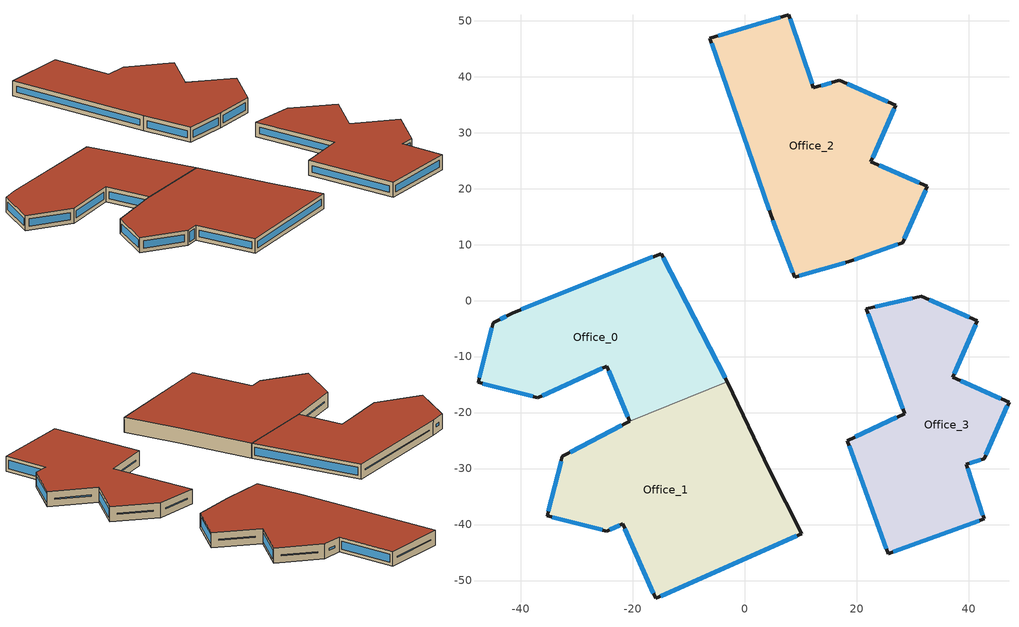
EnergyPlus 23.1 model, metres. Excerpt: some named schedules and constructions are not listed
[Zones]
Office_0
 floor outside (NECB-2020 Non-residential School/university CZ 8 Exterior Floor (Mass)): -41.37,-2.12 -14.93,8.39 -3.13,-14.47 -20.53,-21.58 -24.64,-11.73 -36.97,-17.34 -47.63,-14.63 -44.92,-3.97 z21.65
 wall outside (120mmInsulation 200mmConcrete): -3.13,-14.47 -14.93,8.39 -41.37,-2.12 -44.92,-3.97 -47.63,-14.63 -36.97,-17.34 -24.64,-11.73 -20.53,-21.58 z21.65:25.05
 wall to Office_1 (MediumOffice-1A_INT-WALLS): -20.53,-21.58 -3.13,-14.47 z21.65:25.05
 window (90.1-2019 Nonresidential CZ 0 Glazing (Operable)): -42.62,-2.77 -43.67,-3.32 z23.06:23.64; -45.14,-4.83 -47.41,-13.76 / -46.77,-14.85 -37.83,-17.12 z22.54:24.16; -36.14,-16.96 -25.47,-12.11 z22.56:24.14; -24.3,-12.54 -20.87,-20.76 z22.53:24.17; -3.5,-13.76 -14.57,7.69 z22.44:24.26; -16.43,7.8 -39.88,-1.53 z23.25:23.45
 roof outside (MediumOffice-1A_IEAD NON-RES ROOF): -41.37,-2.12 -44.92,-3.97 -47.63,-14.63 -36.97,-17.34 -24.64,-11.73 -20.53,-21.58 -3.13,-14.47 -14.93,8.39 z25.05
Office_1
 floor outside (NECB-2020 Non-residential School/university CZ 8 Exterior Floor (Mass)): -20.53,-21.58 -3.13,-14.47 4.51,-30.36 10.16,-41.62 -15.91,-53.16 -21.78,-39.9 -24.6,-41.18 -35.26,-38.47 -32.55,-27.81 z21.65
 wall outside (120mmInsulation 200mmConcrete): -20.53,-21.58 -32.55,-27.81 -35.26,-38.47 -24.6,-41.18 -21.78,-39.9 -15.91,-53.16 10.16,-41.62 z21.65:25.05; 10.16,-41.62,21.65 4.51,-30.36,21.65 -3.13,-14.47,21.65 -3.13,-14.47,25.05 4.51,-30.36,25.05 10.16,-41.62,25.05
 window (90.1-2019 Nonresidential CZ 0 Glazing (Operable)): -21.94,-22.31 -31.14,-27.08 z23.24:23.46; -32.77,-28.67 -35.04,-37.61 / -34.4,-38.69 -25.46,-40.96 z22.54:24.16; -24.06,-40.93 -22.32,-40.14 z22.25:24.45; -21.41,-40.74 -16.29,-52.32 z22.57:24.13; -15.03,-52.77 9.27,-42.02 z22.62:24.08
 roof outside (MediumOffice-1A_IEAD NON-RES ROOF): -20.53,-21.58 -32.55,-27.81 -35.26,-38.47 -24.6,-41.18 -21.78,-39.9 -15.91,-53.16 10.16,-41.62 4.51,-30.36 -3.13,-14.47 z25.05
Office_2
 floor outside (NECB-2020 Non-residential School/university CZ 8 Exterior Floor (Mass)): 8.91,4.18 4.72,15.2 -6.24,46.85 7.86,51.06 12.29,38.01 16.92,39.34 26.99,34.91 22.56,24.84 32.63,20.42 28.21,10.35 18.78,7.03 z21.65
 wall outside (120mmInsulation 200mmConcrete): 8.91,4.18 18.78,7.03 28.21,10.35 32.63,20.42 22.56,24.84 26.99,34.91 16.92,39.34 12.29,38.01 7.86,51.06 -6.24,46.85 4.72,15.2 8.91,4.18 z21.65:25.05
 window (90.1-2019 Nonresidential CZ 0 Glazing (Operable)): 9.75,4.42 17.93,6.78 / 19.6,7.32 27.38,10.06 z22.53:24.17; 28.5,11.01 32.34,19.76 / 22.85,25.51 26.7,34.25 z22.37:24.33; 31.19,21.05 24.01,24.21 / 25.54,35.55 18.37,38.71 z23.23:23.47; 15.5,38.93 13.71,38.42 z23.13:23.57; 12.05,38.72 8.1,50.35 z22.4:24.3; 6.34,50.6 -4.71,47.31 z23.24:23.46; -5.92,45.93 4.4,16.12 z22.63:24.07; 5.04,14.36 8.59,5.02 z22.55:24.15
 roof outside (MediumOffice-1A_IEAD NON-RES ROOF): 8.91,4.18 18.78,7.03 28.21,10.35 32.63,20.42 22.56,24.84 26.99,34.91 16.92,39.34 12.29,38.01 7.86,51.06 -6.24,46.85 4.72,15.2 z25.05
Office_3
 floor outside (NECB-2020 Non-residential School/university CZ 8 Exterior Floor (Mass)): 25.64,-45.21 18.34,-25.03 28.59,-20.17 21.76,-1.46 31.51,0.79 41.58,-3.64 37.15,-13.71 47.22,-18.13 42.79,-28.2 39.6,-29.25 42.79,-39.01 z21.65
 wall outside (120mmInsulation 200mmConcrete): 25.64,-45.21 42.79,-39.01 39.6,-29.25 42.79,-28.2 47.22,-18.13 37.15,-13.71 41.58,-3.64 31.51,0.79 21.76,-1.46 28.59,-20.17 18.34,-25.03 25.64,-45.21 z21.65:25.05
 window (90.1-2019 Nonresidential CZ 0 Glazing (Operable)): 26.52,-44.89 41.91,-39.33 z22.59:24.11; 42.57,-38.33 39.82,-29.93 z22.36:24.34; 40.19,-29.06 42.2,-28.4 z22.27:24.43; 43.09,-27.54 46.93,-18.8 / 37.44,-13.05 41.29,-4.3 z22.37:24.33; 45.77,-17.5 38.6,-14.34 / 40.13,-3 32.96,0.15 / 29.97,0.43 23.3,-1.11 / 27.16,-20.85 19.77,-24.35 z23.23:23.47; 22.09,-2.35 28.27,-19.28 / 18.67,-25.92 25.31,-44.31 z22.6:24.1
 roof outside (MediumOffice-1A_IEAD NON-RES ROOF): 25.64,-45.21 42.79,-39.01 39.6,-29.25 42.79,-28.2 47.22,-18.13 37.15,-13.71 41.58,-3.64 31.51,0.79 21.76,-1.46 28.59,-20.17 18.34,-25.03 z25.05
[Schedule:Day:Hourly]
6b35f0a7-f399-4da7-b7e7-0d38b1bf258b: Fraction, 1, 1, 1, 1, 1, 1, 1, 1, 0, 0, 0, 1, 1, 1, 1, 1, 1, 1, 0, 0, 0, 0, 0, 0
209c4ffb-99bb-4206-a3ab-d3d92fe3f51c: Fraction, 1, 1, 1, 1, 1, 1, 1, 1, 1, 0, 0, 0, 0, 0, 0, 0, 0, 0, 1, 1, 1, 1, 1, 1
5a250260-8f56-4cad-a116-f4ed5e7a923e: Fraction, 1, 1, 1, 1, 1, 1, 1, 1, 0, 0, 1, 1, 1, 1, 1, 1, 1, 0, 0, 0, 0, 0, 0, 1
6b6a73fd-aa5b-46ee-9237-38892da37435: Fraction, 1, 1, 1, 1, 1, 1, 1, 1, 0, 0, 0, 0, 1, 1, 1, 0, 0, 0, 0, 0, 0, 0, 1, 1
85672214-7f86-4fe2-a352-1fea897290a5: Fraction, 1, 1, 1, 1, 1, 1, 1, 1, 1, 0, 0, 0, 0, 0, 0, 0, 1, 1, 1, 1, 1, 1, 1, 1
7a6269e5-148a-4df4-bb79-317cf64aca34: Fraction, 1, 1, 1, 1, 1, 1, 1, 1, 1, 0, 0, 0, 1, 1, 0, 0, 0, 0, 0, 1, 1, 1, 1, 1
0b2a355d-cf17-4a68-a039-4f1b7ffbf1ed: Fraction, 1, 1, 1, 1, 1, 1, 1, 1, 0, 1, 0, 0, 1, 1, 1, 1, 1, 1, 1, 1, 1, 1, 1, 1
a8d2c85a-c177-4b8e-b88d-8d97dded3df1: Fraction, 1, 1, 1, 1, 1, 1, 1, 1, 0, 0, 1, 0, 0, 0, 0, 0, 0, 0, 1, 1, 1, 1, 1, 1
6b9c3e1b-619c-4008-aab0-771ee4a1844f: Fraction, 1, 1, 1, 1, 1, 1, 1, 1, 1, 0, 0, 0, 0, 1, 0, 0, 0, 0, 1, 1, 1, 1, 1, 1
c8cf7d07-6b48-42b0-b51c-34910919efdc: Fraction, 1, 1, 1, 1, 1, 1, 1, 1, 1, 0, 0, 0, 1, 0, 0, 0, 0, 0, 0, 0, 0, 0, 0, 1
afdae86d-3fec-44bc-be02-55f46e603af4: Fraction, 1, 1, 1, 1, 1, 1, 1, 1, 1, 0, 0, 0, 1, 1, 1, 1, 0, 1, 1, 1, 1, 1, 1, 1
0c9c6035-ab82-4805-ac30-d3081cf25c40: Fraction, 1, 1, 1, 1, 1, 1, 1, 1, 0, 0, 1, 1, 0, 0, 0, 0, 1, 1, 1, 1, 1, 1, 1, 1
20571520-ea03-4df5-8d9e-231369ba475b: Fraction, 1, 1, 1, 1, 1, 1, 1, 1, 0, 0, 0, 0, 1, 1, 1, 1, 1, 1, 1, 1, 1, 1, 1, 1
f275a63d-da69-4e16-b3ca-87009e98a357: Fraction, 1, 1, 1, 1, 1, 1, 1, 1, 0, 0, 0, 0, 0, 0, 0, 1, 1, 1, 1, 1, 1, 1, 1, 1
8a94bfb3-7474-483f-abf2-dd519d180603: Fraction, 1, 1, 1, 1, 1, 1, 1, 1, 1, 1, 1, 1, 1, 1, 1, 0, 0, 0, 1, 1, 1, 1, 1, 1
83bc01f0-9c65-4aca-a035-bf7049c9f3dc: Fraction, 1, 1, 1, 1, 1, 1, 1, 1, 0, 1, 1, 1, 1, 1, 1, 1, 1, 1, 1, 1, 1, 1, 1, 1
6921815b-c9d9-4855-85f6-f9ba341b03e9: Fraction, 1, 1, 1, 1, 1, 1, 1, 1, 1, 0, 0, 0, 0, 0, 0, 0, 1, 1, 0, 0, 0, 0, 1, 1
c65f19ef-917e-45a6-acf7-294e23a7b592: Fraction, 1, 1, 1, 1, 1, 1, 1, 1, 1, 0, 0, 0, 0, 0, 0, 0, 0, 0, 0, 1, 1, 1, 1, 1
eea34ae0-cb6a-486c-80f3-66e2d8ea47c2: Fraction, 1, 1, 1, 1, 1, 1, 1, 0, 0, 0, 1, 1, 1, 1, 1, 1, 1, 0, 0, 0, 0, 0, 0, 0
6e58e556-15f6-4c08-af7d-ab7042d5ba90: Fraction, 0, 1, 1, 1, 1, 1, 1, 1, 0, 0, 1, 0, 1, 1, 1, 0, 0, 0, 0, 0, 0, 0, 0, 1
0420d4f3-dd12-475a-9d10-f507e7d06c68: Fraction, 1, 1, 1, 1, 1, 1, 1, 1, 0, 0, 0, 1, 1, 1, 0, 0, 0, 1, 1, 1, 1, 1, 1, 1
3a1d88ca-a7c0-4751-95a6-1748db20d1e6: Fraction, 1, 1, 1, 1, 1, 1, 1, 1, 1, 0, 0, 0, 0, 0, 0, 0, 0, 0, 0, 0, 0, 1, 1, 1
56309681-ba47-4722-b05e-a35f9910a872: Fraction, 1, 1, 1, 1, 1, 1, 1, 1, 0, 0, 1, 1, 1, 1, 1, 1, 1, 1, 0, 0, 0, 0, 1, 1
[Schedule:Week:Daily]
CoolAvail_Office_3_43: 6b6a73fd-aa5b-46ee-9237-38892da37435, 85672214-7f86-4fe2-a352-1fea897290a5, 7a6269e5-148a-4df4-bb79-317cf64aca34, 0b2a355d-cf17-4a68-a039-4f1b7ffbf1ed, a8d2c85a-c177-4b8e-b88d-8d97dded3df1, 6b9c3e1b-619c-4008-aab0-771ee4a1844f, c8cf7d07-6b48-42b0-b51c-34910919efdc, 6b6a73fd-aa5b-46ee-9237-38892da37435, 6b6a73fd-aa5b-46ee-9237-38892da37435, 6b6a73fd-aa5b-46ee-9237-38892da37435, 6b6a73fd-aa5b-46ee-9237-38892da37435, 6b6a73fd-aa5b-46ee-9237-38892da37435
CoolAvail_Office_3_44: afdae86d-3fec-44bc-be02-55f46e603af4, 0c9c6035-ab82-4805-ac30-d3081cf25c40, 20571520-ea03-4df5-8d9e-231369ba475b, f275a63d-da69-4e16-b3ca-87009e98a357, 8a94bfb3-7474-483f-abf2-dd519d180603, 83bc01f0-9c65-4aca-a035-bf7049c9f3dc, 6921815b-c9d9-4855-85f6-f9ba341b03e9, afdae86d-3fec-44bc-be02-55f46e603af4, afdae86d-3fec-44bc-be02-55f46e603af4, afdae86d-3fec-44bc-be02-55f46e603af4, afdae86d-3fec-44bc-be02-55f46e603af4, afdae86d-3fec-44bc-be02-55f46e603af4
CoolAvail_Office_3_45: c65f19ef-917e-45a6-acf7-294e23a7b592, 6b35f0a7-f399-4da7-b7e7-0d38b1bf258b, eea34ae0-cb6a-486c-80f3-66e2d8ea47c2, 6e58e556-15f6-4c08-af7d-ab7042d5ba90, 209c4ffb-99bb-4206-a3ab-d3d92fe3f51c, 0420d4f3-dd12-475a-9d10-f507e7d06c68, c65f19ef-917e-45a6-acf7-294e23a7b592, c65f19ef-917e-45a6-acf7-294e23a7b592, c65f19ef-917e-45a6-acf7-294e23a7b592, c65f19ef-917e-45a6-acf7-294e23a7b592, c65f19ef-917e-45a6-acf7-294e23a7b592, c65f19ef-917e-45a6-acf7-294e23a7b592
CoolAvail_Office_3_46: 3a1d88ca-a7c0-4751-95a6-1748db20d1e6, 5a250260-8f56-4cad-a116-f4ed5e7a923e, 56309681-ba47-4722-b05e-a35f9910a872, 4220d94d-35c8-4052-b226-11a07b2606bb, ff122e2d-85c8-4114-8c74-5507e2c8061d, 4d055fc5-bce0-4466-b652-b70045233e2f, 80245a88-4fb8-4f92-ba92-5f4d2d5f6ce7, 3a1d88ca-a7c0-4751-95a6-1748db20d1e6, 3a1d88ca-a7c0-4751-95a6-1748db20d1e6, 3a1d88ca-a7c0-4751-95a6-1748db20d1e6, 3a1d88ca-a7c0-4751-95a6-1748db20d1e6, 3a1d88ca-a7c0-4751-95a6-1748db20d1e6
CoolAvail_Office_3_47: 196301f5-b2fd-488e-90d5-a94d95b54275, 18cc7801-1215-4521-9352-3cd5acefc39b, 192e24da-4790-4e76-a49d-c95e593731d3, b34d5ef0-af40-47c6-98bc-4b1c98fc8110, 8f1ceb17-cf20-4bcf-b33d-f7d2c9edb731, 4bed1b18-9587-4d6f-934a-8c43ba27cf3d, 7dd9e9ab-c188-4778-84a5-58d2244f034f, 196301f5-b2fd-488e-90d5-a94d95b54275, 196301f5-b2fd-488e-90d5-a94d95b54275, 196301f5-b2fd-488e-90d5-a94d95b54275, 196301f5-b2fd-488e-90d5-a94d95b54275, 196301f5-b2fd-488e-90d5-a94d95b54275
CoolAvail_Office_3_48: 82f18cf5-505b-47cf-b27a-3ac733a8f28c, 23a16768-013f-4f93-8b8a-32011cca2e0b, 4310df7c-654e-4725-babb-9bb787d1f0cb, 426f58ac-91a4-4ddb-a0da-499fe5b55aec, 7523dd3d-dfc9-4a24-983d-015e9b3754ff, 7aaf2e1c-2dc4-44b7-9fe1-c4d9511d4676, 46b122b5-c7ec-4f24-a06b-fd452fb64464, 82f18cf5-505b-47cf-b27a-3ac733a8f28c, 82f18cf5-505b-47cf-b27a-3ac733a8f28c, 82f18cf5-505b-47cf-b27a-3ac733a8f28c, 82f18cf5-505b-47cf-b27a-3ac733a8f28c, 82f18cf5-505b-47cf-b27a-3ac733a8f28c
CoolAvail_Office_3_49: 20efe247-f610-49b0-943d-d187a8d8636e, 5d955094-a603-4cfd-b4e2-bcabe5f85a53, 45f4e9f9-6f1d-496e-b47c-77959db671cf, 5f5bbbd1-c5fc-40b2-ae3f-1d5a044a264c, 71045a5c-0790-4582-8f0b-1b863f744bfd, 90ac6106-5e1b-4570-8507-5395847e9a06, 59db7b14-3b98-4e07-bdec-891e54900217, 20efe247-f610-49b0-943d-d187a8d8636e, 20efe247-f610-49b0-943d-d187a8d8636e, 20efe247-f610-49b0-943d-d187a8d8636e, 20efe247-f610-49b0-943d-d187a8d8636e, 20efe247-f610-49b0-943d-d187a8d8636e
CoolAvail_Office_3_50: cd41fe80-0a79-4923-97e0-69543ea07c4d, 305e409f-2ca4-4b18-ac79-4f5d41a6cbfc, 4cbb5830-9b53-4bee-9bad-9be724a05ecf, ad70e13a-7288-43c0-820a-aa1a36f7e7e4, 08e36353-7055-4dc2-944d-9411193d6df4, 9089f982-0db4-4979-965f-efb1c8b93b8b, 37e62c8a-36fb-4aec-b7e6-83fa214d58f0, cd41fe80-0a79-4923-97e0-69543ea07c4d, cd41fe80-0a79-4923-97e0-69543ea07c4d, cd41fe80-0a79-4923-97e0-69543ea07c4d, cd41fe80-0a79-4923-97e0-69543ea07c4d, cd41fe80-0a79-4923-97e0-69543ea07c4d
CoolAvail_Office_3_51: c9a5b296-8f16-41ce-b355-014d265cedab, bb2bd341-7644-41f4-b3d6-9aa0d95f2984, 8cbfa573-872e-45f8-be9b-c9f67ec37fdc, 638fa466-0b1c-4da1-839b-c8ecb1ca5831, ebf1d276-dc3d-43b9-8082-7b3bcd000776, 28d0b119-82a1-4009-b40c-6e3bf3e4cc75, 36548c14-d384-43ac-b8b3-2c66418a05eb, c9a5b296-8f16-41ce-b355-014d265cedab, c9a5b296-8f16-41ce-b355-014d265cedab, c9a5b296-8f16-41ce-b355-014d265cedab, c9a5b296-8f16-41ce-b355-014d265cedab, c9a5b296-8f16-41ce-b355-014d265cedab
CoolAvail_Office_3_52: d4f7f263-0428-4a56-b025-ab2fe1b1c038, d4f7f263-0428-4a56-b025-ab2fe1b1c038, d4f7f263-0428-4a56-b025-ab2fe1b1c038, d4f7f263-0428-4a56-b025-ab2fe1b1c038, d4f7f263-0428-4a56-b025-ab2fe1b1c038, d4f7f263-0428-4a56-b025-ab2fe1b1c038, d4f7f263-0428-4a56-b025-ab2fe1b1c038, d4f7f263-0428-4a56-b025-ab2fe1b1c038, d4f7f263-0428-4a56-b025-ab2fe1b1c038, d4f7f263-0428-4a56-b025-ab2fe1b1c038, d4f7f263-0428-4a56-b025-ab2fe1b1c038, d4f7f263-0428-4a56-b025-ab2fe1b1c038
NatVentAvail_Office_3_0: b41ef2ad-2251-48b7-a2bf-73a69954deca, 37865db1-b853-40eb-b1ad-43f7b63890f0, 968ff23b-8f6c-4616-a063-9af297a5e97d, 06e7ae95-3bac-4a8a-8659-2ae1df7e2a6b, 5cc6ac4b-17d8-427c-8ee0-3a51d72137a7, 80e8ecdf-a2a4-4d6f-836a-0e72d5a594c4, 79e09919-1b2c-4a93-b568-498cb88ffd20, b41ef2ad-2251-48b7-a2bf-73a69954deca, b41ef2ad-2251-48b7-a2bf-73a69954deca, b41ef2ad-2251-48b7-a2bf-73a69954deca, b41ef2ad-2251-48b7-a2bf-73a69954deca, b41ef2ad-2251-48b7-a2bf-73a69954deca
NatVentAvail_Office_3_1: 08f69f2d-d2d2-4378-8eab-f1c7a725ee63, 00044191-def7-4372-85b2-51308e92a84c, 9bc7699b-444e-43d3-8996-0037e1f6079f, 6e0c0497-24a2-404c-bb62-bf044892a370, d856e932-1150-4d3f-ab23-dfecc027bd83, 5a76e2da-915c-463b-9c8b-e4bed1e4f7c6, dfece999-4111-4d0c-b1a3-8e5538280c20, 08f69f2d-d2d2-4378-8eab-f1c7a725ee63, 08f69f2d-d2d2-4378-8eab-f1c7a725ee63, 08f69f2d-d2d2-4378-8eab-f1c7a725ee63, 08f69f2d-d2d2-4378-8eab-f1c7a725ee63, 08f69f2d-d2d2-4378-8eab-f1c7a725ee63
NatVentAvail_Office_3_2: eb8a64f2-72bc-48e4-9cb9-e229aae9f6d9, 24e0a449-e6b4-47c5-aa92-1e7071c5d9eb, d856e932-1150-4d3f-ab23-dfecc027bd83, f24c4d9e-6439-4d4f-a219-8dfbf769aeee, 37865db1-b853-40eb-b1ad-43f7b63890f0, 9e092c85-9ac2-4b8e-b518-6667f85e006a, 88b81957-05a1-4893-929d-3d2cb44020a5, eb8a64f2-72bc-48e4-9cb9-e229aae9f6d9, eb8a64f2-72bc-48e4-9cb9-e229aae9f6d9, eb8a64f2-72bc-48e4-9cb9-e229aae9f6d9, eb8a64f2-72bc-48e4-9cb9-e229aae9f6d9, eb8a64f2-72bc-48e4-9cb9-e229aae9f6d9
NatVentAvail_Office_3_3: 33fac932-e935-4fc3-b83d-3903b87803e9, f520973a-a5cf-44f2-b548-e115fa126308, ce14a747-ff51-489c-9308-0746f7dc20d5, c49454a5-d834-42a1-aae3-b6c62b7e7cd6, 15dbe66b-f127-4a26-b746-2cde66c9f4d7, b41ef2ad-2251-48b7-a2bf-73a69954deca, c69c14dd-0594-4ee2-a411-fe0fc6dd1287, 33fac932-e935-4fc3-b83d-3903b87803e9, 33fac932-e935-4fc3-b83d-3903b87803e9, 33fac932-e935-4fc3-b83d-3903b87803e9, 33fac932-e935-4fc3-b83d-3903b87803e9, 33fac932-e935-4fc3-b83d-3903b87803e9
NatVentAvail_Office_3_4: e9e824a6-5837-4e31-bb9c-5aeda3631211, af9b11b2-8e1c-44e4-ac64-645745a7ea09, a47aa619-1ddc-4bc5-aea1-1dc68f6c49d3, b701ccfd-53f4-4fa8-a243-fec69ce27a9f, bf03cfcb-678f-42b0-bb0c-da927657097e, 93040a29-5424-4514-a755-2abc91142b7c, af9b11b2-8e1c-44e4-ac64-645745a7ea09, e9e824a6-5837-4e31-bb9c-5aeda3631211, e9e824a6-5837-4e31-bb9c-5aeda3631211, e9e824a6-5837-4e31-bb9c-5aeda3631211, e9e824a6-5837-4e31-bb9c-5aeda3631211, e9e824a6-5837-4e31-bb9c-5aeda3631211
NatVentAvail_Office_3_5: 1e007fc8-aa64-46c8-80c4-ccd654906f5c, f8a37e59-589e-41bf-bfe6-0c7affda2601, ad710db5-1450-4bc4-a72b-de62597982ef, 998e3efb-e304-4013-afb1-82bb7d897dee, 11b53bc9-f2f0-4815-929e-b588cbce7ddc, 350f00e0-a3dc-4fd9-bfcc-e2a7f376e617, ae0cf3db-1edd-4aa3-b367-ef8e4400ed01, 1e007fc8-aa64-46c8-80c4-ccd654906f5c, 1e007fc8-aa64-46c8-80c4-ccd654906f5c, 1e007fc8-aa64-46c8-80c4-ccd654906f5c, 1e007fc8-aa64-46c8-80c4-ccd654906f5c, 1e007fc8-aa64-46c8-80c4-ccd654906f5c
NatVentAvail_Office_3_6: 7e359e51-8d17-4a74-8fa8-8849b0da16aa, da15d3b4-f724-4184-a9b7-acd7eef5625d, c711cafa-1e60-4a25-aca3-a9e198d816d5, d4f0b979-386e-4265-820a-ca2b903ad2fa, bb0b5ae5-07f9-4639-883c-9f8504f7d1c3, 0c172a3f-1747-4a10-b977-07820572c899, 83117c93-0ab4-49f2-8c2a-d70ab6a825d5, 7e359e51-8d17-4a74-8fa8-8849b0da16aa, 7e359e51-8d17-4a74-8fa8-8849b0da16aa, 7e359e51-8d17-4a74-8fa8-8849b0da16aa, 7e359e51-8d17-4a74-8fa8-8849b0da16aa, 7e359e51-8d17-4a74-8fa8-8849b0da16aa
NatVentAvail_Office_3_7: 204d07fb-7aa5-4e9d-ab8d-ea8eab533a0d, 267a9742-eae2-4772-839a-e0d9ccfd2c3a, 1dcaaa5d-a74f-408b-9eb7-7c3f07057d4a, 93abb99b-62f4-4656-b8e4-cb0fac3dc5a4, 37d5f472-778a-450f-94a6-e0d43a1e7b8f, e7bf0b4d-7e3e-4a30-99e2-b7b21d862711, a886f4c0-071f-435f-9ca0-12bf76759225, 204d07fb-7aa5-4e9d-ab8d-ea8eab533a0d, 204d07fb-7aa5-4e9d-ab8d-ea8eab533a0d, 204d07fb-7aa5-4e9d-ab8d-ea8eab533a0d, 204d07fb-7aa5-4e9d-ab8d-ea8eab533a0d, 204d07fb-7aa5-4e9d-ab8d-ea8eab533a0d
NatVentAvail_Office_3_8: cc6e5776-8575-431c-b171-f9e8167379c1, 8347dac1-c3eb-48d0-bc6e-f96cbaa222c1, 91fd60a6-8018-4c61-8f5b-463897f06adb, ee7976bd-445e-4819-8c77-e5ddb6109e34, 692b4f67-746e-4ad1-810d-b56766781ec5, 6c026945-39f7-4558-af09-017195313e1d, f85f37b8-ef8b-4591-8dfc-7eaf04eb5984, cc6e5776-8575-431c-b171-f9e8167379c1, cc6e5776-8575-431c-b171-f9e8167379c1, cc6e5776-8575-431c-b171-f9e8167379c1, cc6e5776-8575-431c-b171-f9e8167379c1, cc6e5776-8575-431c-b171-f9e8167379c1
NatVentAvail_Office_3_9: a475cd19-f83e-49f9-be4f-98f7bcc9f62f, ca2bcfbe-7975-4e80-9001-c5ff198bd404, f85f37b8-ef8b-4591-8dfc-7eaf04eb5984, 56a717da-1b9e-4a8b-8a82-b3ae8a7cccd6, 7ffa13a6-f7c7-4743-9317-d6811d44bb13, cfa1c998-0a10-433b-bf98-3036c21d47e7, 8926e1e8-cbdc-4f30-96b8-0f827b385b70, a475cd19-f83e-49f9-be4f-98f7bcc9f62f, a475cd19-f83e-49f9-be4f-98f7bcc9f62f, a475cd19-f83e-49f9-be4f-98f7bcc9f62f, a475cd19-f83e-49f9-be4f-98f7bcc9f62f, a475cd19-f83e-49f9-be4f-98f7bcc9f62f
NatVentAvail_Office_3_10: e93ad3f9-eecd-4c87-87ca-ac7fe6f1fd3e, f85f37b8-ef8b-4591-8dfc-7eaf04eb5984, a1567676-0e5a-4245-bac2-276611674a98, 935c1424-2710-4ee8-a80f-78d6882730d7, b3b61fd6-75ee-490a-9d25-31e9b028dee8, 0fb8ba50-d555-47e2-967b-43bf3e14a617, 382fafbf-5fe0-452e-a8db-ba64b1a9eb23, e93ad3f9-eecd-4c87-87ca-ac7fe6f1fd3e, e93ad3f9-eecd-4c87-87ca-ac7fe6f1fd3e, e93ad3f9-eecd-4c87-87ca-ac7fe6f1fd3e, e93ad3f9-eecd-4c87-87ca-ac7fe6f1fd3e, e93ad3f9-eecd-4c87-87ca-ac7fe6f1fd3e
NatVentAvail_Office_3_11: f85f37b8-ef8b-4591-8dfc-7eaf04eb5984, ff059f89-3bef-4179-a351-ed716c19ab63, bcb107df-a65f-4e8f-9ac0-2c3631f38f7a, 32eb41cd-f44e-4719-b61f-3d77bbea470e, dc009ae4-a67a-49ac-a006-89afb0eb4558, 9b626b1d-7e15-43e0-9c7e-a73fba6748c6, 70a98051-166c-4317-a0be-984103f21697, f85f37b8-ef8b-4591-8dfc-7eaf04eb5984, f85f37b8-ef8b-4591-8dfc-7eaf04eb5984, f85f37b8-ef8b-4591-8dfc-7eaf04eb5984, f85f37b8-ef8b-4591-8dfc-7eaf04eb5984, f85f37b8-ef8b-4591-8dfc-7eaf04eb5984
NatVentAvail_Office_3_12: 65437665-7c11-4ccd-b07d-c0a3878f6cc8, 22d4768f-1a21-44a2-99ac-6d0d286e2b5d, aa98b2c3-50ef-40f0-ab94-d104388eef19, a38492d1-caa0-4225-8d9a-5da94ba2abb4, 212fc43c-3ea7-4c88-963a-da2f622e1961, b1f1fc21-f30f-485b-a723-f68a4506ab97, b79492f0-a831-4ef0-91eb-21cda0bfc570, 65437665-7c11-4ccd-b07d-c0a3878f6cc8, 65437665-7c11-4ccd-b07d-c0a3878f6cc8, 65437665-7c11-4ccd-b07d-c0a3878f6cc8, 65437665-7c11-4ccd-b07d-c0a3878f6cc8, 65437665-7c11-4ccd-b07d-c0a3878f6cc8
NatVentAvail_Office_3_13: 87634a33-0278-4c1f-bce6-fdba70618ac1, 70a1b17a-64bd-4203-88e3-c0756d18f9e3, 9e5a3bdb-d091-4464-ba63-520ac7a24d01, 22227d48-4a7b-4b78-b666-ddbc26a51cc3, f4797e4a-a32b-47f5-a883-549703c6005f, 15454ff1-a61d-43af-abe0-3e00bdecc691, 97d47095-6c87-4615-8cca-6c540c5e2e91, 87634a33-0278-4c1f-bce6-fdba70618ac1, 87634a33-0278-4c1f-bce6-fdba70618ac1, 87634a33-0278-4c1f-bce6-fdba70618ac1, 87634a33-0278-4c1f-bce6-fdba70618ac1, 87634a33-0278-4c1f-bce6-fdba70618ac1
NatVentAvail_Office_3_14: bb80c40e-576a-49de-8075-0efc9aced986, fc2c7f1f-6a24-47a2-a8f0-c427ae504a09, fe6d81c5-123c-463f-b91b-7c4622c23108, c4343048-5847-459a-9e1c-8180d9760cdf, 11f19e59-d032-4301-87b1-021ffc189937, 3c791e18-5d40-49be-9fbb-6581d4095661, eb15067c-961e-48f9-ab54-d015fb155353, bb80c40e-576a-49de-8075-0efc9aced986, bb80c40e-576a-49de-8075-0efc9aced986, bb80c40e-576a-49de-8075-0efc9aced986, bb80c40e-576a-49de-8075-0efc9aced986, bb80c40e-576a-49de-8075-0efc9aced986
NatVentAvail_Office_3_15: b9b54d3c-2287-47cb-94b7-aaf3478e2889, 30903091-6a7d-4f37-a245-a627ad3754cc, c2aaf5f3-4e88-4d78-bc2f-fe36661cc394, 4cbb5830-9b53-4bee-9bad-9be724a05ecf, ef491a01-dff8-40dd-96ab-439d036b7727, 887b869b-2256-432c-a7a0-601f7e05f842, a087b54c-983d-4d93-be1e-c594283e1fa3, b9b54d3c-2287-47cb-94b7-aaf3478e2889, b9b54d3c-2287-47cb-94b7-aaf3478e2889, b9b54d3c-2287-47cb-94b7-aaf3478e2889, b9b54d3c-2287-47cb-94b7-aaf3478e2889, b9b54d3c-2287-47cb-94b7-aaf3478e2889
NatVentAvail_Office_3_16: 6c0869f0-114d-4c33-8e76-0cc11b772c96, 61e07063-959e-4a57-bbce-bdbc7181b1ce, ac17c277-fc01-425d-b60b-1d50502026f7, 3e3d0799-5fb1-4303-91b1-94120e88b365, 5d26fe4e-b77e-42c8-ab10-973e138de81e, d2fcd3a0-d26b-46ca-ada7-d96806d8be37, 77c8e532-6cc6-4fcd-ab54-678bf17d2257, 6c0869f0-114d-4c33-8e76-0cc11b772c96, 6c0869f0-114d-4c33-8e76-0cc11b772c96, 6c0869f0-114d-4c33-8e76-0cc11b772c96, 6c0869f0-114d-4c33-8e76-0cc11b772c96, 6c0869f0-114d-4c33-8e76-0cc11b772c96
NatVentAvail_Office_3_17: 508d34e7-300a-47d9-b3c6-e423a8ad3d8b, 00e35dfe-3d35-4a81-adb8-10f84eebefef, 48c607d2-8a55-434e-818c-703e9185b680, 30ba94ef-f6bb-4fb4-a0a4-704c205b3b9b, 5086dc0d-f038-478f-967b-b26a52539f8e, 48db2342-cb62-4d95-93bc-c7c559e5a738, e1b0f652-2c9e-4fc4-a968-46d14033876c, 508d34e7-300a-47d9-b3c6-e423a8ad3d8b, 508d34e7-300a-47d9-b3c6-e423a8ad3d8b, 508d34e7-300a-47d9-b3c6-e423a8ad3d8b, 508d34e7-300a-47d9-b3c6-e423a8ad3d8b, 508d34e7-300a-47d9-b3c6-e423a8ad3d8b
NatVentAvail_Office_3_18: 404783eb-72d6-4867-a5c7-a60bf72f0b23, a831b392-c6a2-4d33-9352-8b7c5d715a30, f03410f2-ab4f-484f-afd5-cebd32699ad3, 404783eb-72d6-4867-a5c7-a60bf72f0b23, 0c417f43-cfc3-490b-bd9b-66392143fc2c, b50c29cb-23e8-4e04-be12-06d53b7c9c79, e36b568b-6fd1-4c93-ba4d-f5a5c99247b7, 404783eb-72d6-4867-a5c7-a60bf72f0b23, 404783eb-72d6-4867-a5c7-a60bf72f0b23, 404783eb-72d6-4867-a5c7-a60bf72f0b23, 404783eb-72d6-4867-a5c7-a60bf72f0b23, 404783eb-72d6-4867-a5c7-a60bf72f0b23
NatVentAvail_Office_3_19: ecb0e8bb-a06f-4ce8-8344-4d42c101673c, 73992d3a-e2dd-4cbb-971a-2d64d14b6e63, 50830a65-3fb2-4803-894d-bc592cc224ea, b0fd17a1-6dcd-442b-b0a5-2361c552e64a, e1a0e173-4d50-4bdb-b755-5dc671052081, 0b3f1609-9f74-492a-adab-325aca9fe4ec, 2bc8b860-dea9-4de8-8b98-6cf4c17bd55d, ecb0e8bb-a06f-4ce8-8344-4d42c101673c, ecb0e8bb-a06f-4ce8-8344-4d42c101673c, ecb0e8bb-a06f-4ce8-8344-4d42c101673c, ecb0e8bb-a06f-4ce8-8344-4d42c101673c, ecb0e8bb-a06f-4ce8-8344-4d42c101673c
NatVentAvail_Office_3_20: de36e064-9f52-4e15-aa44-803646171e7d, d624d65f-593e-4a4f-ac04-9a13f1c41cdf, ecb0e8bb-a06f-4ce8-8344-4d42c101673c, e819b3e6-5c12-46a7-8256-6f460d46f9b9, c92f331a-1995-4640-a1db-d2296cfd2ae3, 39a8a745-19c5-41b4-a876-5d338713554a, 4cc62119-a507-45a0-a6a3-32b953241cc3, de36e064-9f52-4e15-aa44-803646171e7d, de36e064-9f52-4e15-aa44-803646171e7d, de36e064-9f52-4e15-aa44-803646171e7d, de36e064-9f52-4e15-aa44-803646171e7d, de36e064-9f52-4e15-aa44-803646171e7d
NatVentAvail_Office_3_21: e720067c-906b-4d7a-b66e-5443b9606d4d, f8a37e59-589e-41bf-bfe6-0c7affda2601, acf98088-3723-4098-9b1a-da198f6f3752, 85672214-7f86-4fe2-a352-1fea897290a5, 9fd41351-b423-4328-8605-af0736bdb404, 58c03dee-7dd4-48af-b253-98e817d9466d, 86d9c8df-0bc5-41fc-8aa9-4241ed90aa86, e720067c-906b-4d7a-b66e-5443b9606d4d, e720067c-906b-4d7a-b66e-5443b9606d4d, e720067c-906b-4d7a-b66e-5443b9606d4d, e720067c-906b-4d7a-b66e-5443b9606d4d, e720067c-906b-4d7a-b66e-5443b9606d4d
NatVentAvail_Office_3_22: ff122e2d-85c8-4114-8c74-5507e2c8061d, c3dc3ed8-1f0a-4ebd-bfa6-5114902ec64b, 8b0291a1-49a2-4e4c-b27a-2f36f983db4b, 6fa1b844-ecdf-41ca-9e32-ceda3d494b4b, 79191a2f-42fb-495a-904e-a58454726adc, 3a1d88ca-a7c0-4751-95a6-1748db20d1e6, de12598c-6210-41bb-971c-f531ba346432, ff122e2d-85c8-4114-8c74-5507e2c8061d, ff122e2d-85c8-4114-8c74-5507e2c8061d, ff122e2d-85c8-4114-8c74-5507e2c8061d, ff122e2d-85c8-4114-8c74-5507e2c8061d, ff122e2d-85c8-4114-8c74-5507e2c8061d
NatVentAvail_Office_3_23: d5d175a8-247a-4a49-b0a9-c1523798c09a, 25d6f2c7-f7e1-4fb2-9a01-1acc4fb20055, efdb19c7-f026-40d4-bc23-d083672ca731, 29f38b4c-ecf3-48ba-b4d4-10d13b8d248f, 979a786e-ac90-4667-9db3-046f237ef873, 07cdf4c0-231a-406e-99ff-f76035e94c3c, d975b678-e82d-40b8-873d-a73b7facf7bf, d5d175a8-247a-4a49-b0a9-c1523798c09a, d5d175a8-247a-4a49-b0a9-c1523798c09a, d5d175a8-247a-4a49-b0a9-c1523798c09a, d5d175a8-247a-4a49-b0a9-c1523798c09a, d5d175a8-247a-4a49-b0a9-c1523798c09a
NatVentAvail_Office_3_24: 00dfbf14-15e5-4699-b328-7882ec042abb, dc2b579a-6d7c-4397-971b-d3c7e87a6c5f, 3eca2b1e-8096-4fd7-b08e-c10cf386fab8, e8b62ed5-ee31-43d7-87ab-d4bbef4b5884, ff226825-9210-4972-9196-60bab2a22dc1, e8235990-0072-4347-b087-263c09a5323d, 14f1062e-18dd-4107-b677-6fda43ca049c, 00dfbf14-15e5-4699-b328-7882ec042abb, 00dfbf14-15e5-4699-b328-7882ec042abb, 00dfbf14-15e5-4699-b328-7882ec042abb, 00dfbf14-15e5-4699-b328-7882ec042abb, 00dfbf14-15e5-4699-b328-7882ec042abb
NatVentAvail_Office_3_25: 5707a63f-ee6e-4a0f-aed6-da4f9252e585, 46636b0a-ba10-45e4-a048-fcb26503baaf, c65f19ef-917e-45a6-acf7-294e23a7b592, 29a3dd8e-7a13-44cc-9c7a-59f71c800b36, 062cfb08-38cf-424b-b3c7-0788149e105c, f6bc2f0b-903b-496b-b6ce-821061bd229c, aff5bcf1-f959-40bd-b5db-441d9dfbed11, 5707a63f-ee6e-4a0f-aed6-da4f9252e585, 5707a63f-ee6e-4a0f-aed6-da4f9252e585, 5707a63f-ee6e-4a0f-aed6-da4f9252e585, 5707a63f-ee6e-4a0f-aed6-da4f9252e585, 5707a63f-ee6e-4a0f-aed6-da4f9252e585
NatVentAvail_Office_3_26: cfaea01b-9fdc-4602-8b0e-2879edb558c8, f7302f4a-4705-4b28-b06e-1bd79557a8c5, ce92c4fe-67a1-4f3f-bc26-0bdc21d5cdaa, 200a8f4f-5592-434e-9acc-8493c7375294, b4958534-5e83-4b26-872f-426111d01d94, 656b77fb-eabe-49b8-98b7-ff650db9c230, 85cc0ccb-fa70-4727-bfc3-828b130f8991, cfaea01b-9fdc-4602-8b0e-2879edb558c8, cfaea01b-9fdc-4602-8b0e-2879edb558c8, cfaea01b-9fdc-4602-8b0e-2879edb558c8, cfaea01b-9fdc-4602-8b0e-2879edb558c8, cfaea01b-9fdc-4602-8b0e-2879edb558c8
NatVentAvail_Office_3_27: 63390fd3-46d4-4da6-9d90-b6adf49b8fba, 4816497d-0013-487f-bb1e-84957d150777, e65e1502-ba8d-4ca3-bfa7-66c9f4c0eb0a, 44315ff2-7635-4bfa-8d7c-7930d5996f07, f14ed4b3-342e-4dae-bad7-9b7c37f8f43c, 9dbc1e0d-c4c1-416b-ac8b-0fbc267966d1, a227529b-3720-48d7-abd8-f199fc8a55ae, 63390fd3-46d4-4da6-9d90-b6adf49b8fba, 63390fd3-46d4-4da6-9d90-b6adf49b8fba, 63390fd3-46d4-4da6-9d90-b6adf49b8fba, 63390fd3-46d4-4da6-9d90-b6adf49b8fba, 63390fd3-46d4-4da6-9d90-b6adf49b8fba
NatVentAvail_Office_3_28: 5f4dc899-8b77-4f03-89ed-69e0c14cbbfd, 0f2742cf-40c1-4ed0-b796-8fddc3fa6ce0, 5d01ce7b-8451-455d-a4b9-9596eef170e4, 8f076ac2-758b-467d-ba4f-e163d64bd22d, 30ba94ef-f6bb-4fb4-a0a4-704c205b3b9b, 26e04364-411b-4e5e-a9ab-69dcf4581523, e720067c-906b-4d7a-b66e-5443b9606d4d, 5f4dc899-8b77-4f03-89ed-69e0c14cbbfd, 5f4dc899-8b77-4f03-89ed-69e0c14cbbfd, 5f4dc899-8b77-4f03-89ed-69e0c14cbbfd, 5f4dc899-8b77-4f03-89ed-69e0c14cbbfd, 5f4dc899-8b77-4f03-89ed-69e0c14cbbfd
NatVentAvail_Office_3_29: 1c27c5c7-9188-4aad-aaa0-648e3142c5f3, a3748f83-dd93-466f-a247-5d1ccf745a1e, 65909cdb-295e-48e2-92e5-bbc07d9f1d46, fa588e08-0917-42a9-a317-2c78c4d7e4e0, 30ba94ef-f6bb-4fb4-a0a4-704c205b3b9b, 30ba94ef-f6bb-4fb4-a0a4-704c205b3b9b, a18ce049-a9a6-4cb7-a760-12eb0de628bf, 1c27c5c7-9188-4aad-aaa0-648e3142c5f3, 1c27c5c7-9188-4aad-aaa0-648e3142c5f3, 1c27c5c7-9188-4aad-aaa0-648e3142c5f3, 1c27c5c7-9188-4aad-aaa0-648e3142c5f3, 1c27c5c7-9188-4aad-aaa0-648e3142c5f3
NatVentAvail_Office_3_30: ed93d4ca-23ab-469c-ba47-d7d943db299a, f85f37b8-ef8b-4591-8dfc-7eaf04eb5984, 4abf64f6-e36c-4dff-b08c-d08cb58e50d6, 0704033a-540a-45c4-9508-fa034dfd4d98, 69bd8d27-becb-4a0d-a664-7eab4afa8a33, 6a1d6f3e-2ae5-43ca-88d7-79d45788cc2e, 738b1fd7-1aac-4607-9138-653d88ff0aa3, ed93d4ca-23ab-469c-ba47-d7d943db299a, ed93d4ca-23ab-469c-ba47-d7d943db299a, ed93d4ca-23ab-469c-ba47-d7d943db299a, ed93d4ca-23ab-469c-ba47-d7d943db299a, ed93d4ca-23ab-469c-ba47-d7d943db299a
NatVentAvail_Office_3_31: fea159ed-232d-44b5-8d95-56fe48f28aa0, e819b3e6-5c12-46a7-8256-6f460d46f9b9, 65909cdb-295e-48e2-92e5-bbc07d9f1d46, 63e928dd-b9d3-44a5-800b-ff0ee3322ac6, 847f36f5-10bb-4a6b-afa9-864e974a933a, 9cb60507-e24b-43a8-bac3-d68644b733ae, ad72118f-0fc8-475d-8c13-fc6f33ba38cc, fea159ed-232d-44b5-8d95-56fe48f28aa0, fea159ed-232d-44b5-8d95-56fe48f28aa0, fea159ed-232d-44b5-8d95-56fe48f28aa0, fea159ed-232d-44b5-8d95-56fe48f28aa0, fea159ed-232d-44b5-8d95-56fe48f28aa0
NatVentAvail_Office_3_32: c1d16121-187f-42bb-b147-cb59891ae8a0, 2379dbfe-707f-45cd-ae81-30274d9c5b77, 65dc7afe-2c35-4246-acb7-77df2b856faa, 8cb7c660-3aef-4dc0-afcd-4d372f414b7a, 521ee84d-4566-4f16-8899-e5d5622641a9, da8887cf-c096-4769-80ae-d635e739744e, c54b2728-2b03-4897-bfaf-6032e902462a, c1d16121-187f-42bb-b147-cb59891ae8a0, c1d16121-187f-42bb-b147-cb59891ae8a0, c1d16121-187f-42bb-b147-cb59891ae8a0, c1d16121-187f-42bb-b147-cb59891ae8a0, c1d16121-187f-42bb-b147-cb59891ae8a0
NatVentAvail_Office_3_33: f1cb1edd-383e-4b4d-8bd9-f736731473b1, 4bc4f3af-fe2e-4c52-88df-7f0d789768de, e0597acb-b6db-48bf-9d56-be549646ddcb, 1643f768-0f15-471f-8b2e-8642b0603676, 8927ba9e-0f80-4c21-bc68-288cada2592a, acf98088-3723-4098-9b1a-da198f6f3752, 907d0fc3-e455-4af8-9572-834836946c6d, f1cb1edd-383e-4b4d-8bd9-f736731473b1, f1cb1edd-383e-4b4d-8bd9-f736731473b1, f1cb1edd-383e-4b4d-8bd9-f736731473b1, f1cb1edd-383e-4b4d-8bd9-f736731473b1, f1cb1edd-383e-4b4d-8bd9-f736731473b1
NatVentAvail_Office_3_34: 64a26508-ef3e-467e-b6f5-f89f817337f0, d063bc23-c87c-4771-8f70-a2f9e639664d, f10fe4aa-9f2a-4d9f-ba17-d0ed54c51879, 93d80f86-37f9-4237-b391-3ca7abf2596f, ff8e2413-c758-4201-99f5-1265dd9f3e51, a015155b-e6bb-4408-b6c0-0c088cb0caa2, 366cd09b-5a8c-46c5-8c21-a287dc4f29f1, 64a26508-ef3e-467e-b6f5-f89f817337f0, 64a26508-ef3e-467e-b6f5-f89f817337f0, 64a26508-ef3e-467e-b6f5-f89f817337f0, 64a26508-ef3e-467e-b6f5-f89f817337f0, 64a26508-ef3e-467e-b6f5-f89f817337f0
NatVentAvail_Office_3_35: 06ad3ac4-6e4d-4da0-adf2-8a321491f11c, 440428c5-a668-485f-a81c-14d720b5a44b, 08f69f2d-d2d2-4378-8eab-f1c7a725ee63, 66cc8b2e-aa7a-4cc6-9a19-77fdd553eca8, 83117c93-0ab4-49f2-8c2a-d70ab6a825d5, 7366a935-4bb7-4f71-b633-58a1db908024, 20510b90-f739-4a4e-b319-b952e275d5e8, 06ad3ac4-6e4d-4da0-adf2-8a321491f11c, 06ad3ac4-6e4d-4da0-adf2-8a321491f11c, 06ad3ac4-6e4d-4da0-adf2-8a321491f11c, 06ad3ac4-6e4d-4da0-adf2-8a321491f11c, 06ad3ac4-6e4d-4da0-adf2-8a321491f11c
NatVentAvail_Office_3_36: bb12311c-099f-4438-b303-a4250cccb0d0, de36e064-9f52-4e15-aa44-803646171e7d, 8d01f1ed-3ed6-4062-bdcf-7106088fd557, 94e20eea-8d3e-40d4-b486-61e9631b4eb1, 2a8732a0-27d7-44dc-b372-36b973891117, 3cb4ee10-7370-43c4-9fdd-d6f7383c6eff, c65f19ef-917e-45a6-acf7-294e23a7b592, bb12311c-099f-4438-b303-a4250cccb0d0, bb12311c-099f-4438-b303-a4250cccb0d0, bb12311c-099f-4438-b303-a4250cccb0d0, bb12311c-099f-4438-b303-a4250cccb0d0, bb12311c-099f-4438-b303-a4250cccb0d0
NatVentAvail_Office_3_37: 30ba94ef-f6bb-4fb4-a0a4-704c205b3b9b, b5edd4d1-5221-41b8-9ee4-0d1dc0b7ef28, dd4e8b8f-9166-49ac-a1d3-4855195608e1, 3dedd7a1-3a03-4fcc-8510-ad4d8e4b350c, c89be09d-d424-4689-8dd2-c77cfe8479b3, 37865db1-b853-40eb-b1ad-43f7b63890f0, 152344f1-4bc3-4c20-bc56-77a19b19990e, 30ba94ef-f6bb-4fb4-a0a4-704c205b3b9b, 30ba94ef-f6bb-4fb4-a0a4-704c205b3b9b, 30ba94ef-f6bb-4fb4-a0a4-704c205b3b9b, 30ba94ef-f6bb-4fb4-a0a4-704c205b3b9b, 30ba94ef-f6bb-4fb4-a0a4-704c205b3b9b
NatVentAvail_Office_3_38: b1a43d64-33af-4e94-b52c-ee2adbb0bf34, a6e8bc2f-be30-4238-ba3e-3018db84eb16, bb12311c-099f-4438-b303-a4250cccb0d0, 2f91cc14-c389-4d24-b289-1be2dd03a3db, 3b9f78fa-d06f-463c-a022-ae12cb52910b, 052475aa-d378-457a-8e8c-f6bffbdb4c8d, e9d3678f-c462-4e0e-b128-aaee7e78919e, b1a43d64-33af-4e94-b52c-ee2adbb0bf34, b1a43d64-33af-4e94-b52c-ee2adbb0bf34, b1a43d64-33af-4e94-b52c-ee2adbb0bf34, b1a43d64-33af-4e94-b52c-ee2adbb0bf34, b1a43d64-33af-4e94-b52c-ee2adbb0bf34
NatVentAvail_Office_3_39: 209c4ffb-99bb-4206-a3ab-d3d92fe3f51c, 5a6cc565-e375-487e-8281-1f852a1673cd, 53a6a8a6-2372-4fc2-baa7-4c3283523b4d, 3e81f694-505f-45e8-aa47-66db20bbf06b, 2435cfc3-c3cb-4a20-b2d8-f809f50dc610, 883dcdd7-38db-4e42-8496-9de1c7dca51b, 30ba94ef-f6bb-4fb4-a0a4-704c205b3b9b, 209c4ffb-99bb-4206-a3ab-d3d92fe3f51c, 209c4ffb-99bb-4206-a3ab-d3d92fe3f51c, 209c4ffb-99bb-4206-a3ab-d3d92fe3f51c, 209c4ffb-99bb-4206-a3ab-d3d92fe3f51c, 209c4ffb-99bb-4206-a3ab-d3d92fe3f51c
NatVentAvail_Office_3_40: fa588e08-0917-42a9-a317-2c78c4d7e4e0, 1901cb5b-95a8-46e0-9b90-9bc073653f4d, 3f14834c-9cfe-42fc-93ca-4cf83cba6e2a, fdc9ddc8-af7c-4be7-9c08-ccd4ba66fb98, 70d961d9-392a-4a2f-87b1-95c01eec8115, 87954acd-1c7d-4fdd-93e0-4e04cd5cd414, 47cb6736-b8f7-4266-b61d-9ece1394efec, fa588e08-0917-42a9-a317-2c78c4d7e4e0, fa588e08-0917-42a9-a317-2c78c4d7e4e0, fa588e08-0917-42a9-a317-2c78c4d7e4e0, fa588e08-0917-42a9-a317-2c78c4d7e4e0, fa588e08-0917-42a9-a317-2c78c4d7e4e0
NatVentAvail_Office_3_41: 50003787-7a6b-427a-a9b3-a8dda5d590b8, a02066bf-ae1b-4070-a3d0-3d3a23258e66, 293a6f61-685f-47c4-bcae-729227516061, e135ceb3-fb09-4a12-b61f-e1e4acb97613, d521808b-8955-4a3f-b09b-631396b4a05c, 6447344e-c572-4d0f-8e33-00798ecb8259, 093c1da7-0d7d-4403-a09e-9fccfa64d3a9, 50003787-7a6b-427a-a9b3-a8dda5d590b8, 50003787-7a6b-427a-a9b3-a8dda5d590b8, 50003787-7a6b-427a-a9b3-a8dda5d590b8, 50003787-7a6b-427a-a9b3-a8dda5d590b8, 50003787-7a6b-427a-a9b3-a8dda5d590b8
NatVentAvail_Office_3_42: d3e97026-418c-432d-9a04-d15785f7dc97, 020761fd-072d-4d53-9492-0ad33ea2559c, 3037acd0-7331-4fe4-9d03-e80c95d3a6b9, f5d22fd5-af00-4595-a58b-19821c5840f5, 217e4f67-8c59-4308-a052-b91dd0195574, 42342635-6705-4e52-8916-04a601dbc6a2, e41878af-e6d7-48e1-9972-c6eec4c134a3, d3e97026-418c-432d-9a04-d15785f7dc97, d3e97026-418c-432d-9a04-d15785f7dc97, d3e97026-418c-432d-9a04-d15785f7dc97, d3e97026-418c-432d-9a04-d15785f7dc97, d3e97026-418c-432d-9a04-d15785f7dc97
NatVentAvail_Office_3_43: 081f50b8-fb5c-4a5b-9570-f5734815d00b, d019fdcd-d700-442b-813a-3395fa747bbc, d37522f8-b274-435a-a802-ced8b4fe83a9, 428ec774-0c0c-41b1-bd85-61c8020e10c3, 58aad104-c80b-4beb-8de5-10e30c7a9181, 552def76-c2f3-401b-ab28-b5df647ba636, 2d229615-e8d3-4841-96d9-e4d59ac459f2, 081f50b8-fb5c-4a5b-9570-f5734815d00b, 081f50b8-fb5c-4a5b-9570-f5734815d00b, 081f50b8-fb5c-4a5b-9570-f5734815d00b, 081f50b8-fb5c-4a5b-9570-f5734815d00b, 081f50b8-fb5c-4a5b-9570-f5734815d00b
NatVentAvail_Office_3_44: 01796aeb-08c4-4c0c-9dff-bcf75ab1e4ff, 536711c1-e594-45fa-969d-51f17ff64e72, 4bba42d9-3023-4fb8-8a75-20f8fc7ac634, fa2ed1a0-d425-4992-a87e-3fb777f676c8, 46dd4351-d027-456a-bb83-a7fc97d3c0fa, 09f03162-fe09-444f-924b-f73e15e14770, 2bd4594a-b934-4700-9643-6b596f3720c4, 01796aeb-08c4-4c0c-9dff-bcf75ab1e4ff, 01796aeb-08c4-4c0c-9dff-bcf75ab1e4ff, 01796aeb-08c4-4c0c-9dff-bcf75ab1e4ff, 01796aeb-08c4-4c0c-9dff-bcf75ab1e4ff, 01796aeb-08c4-4c0c-9dff-bcf75ab1e4ff
NatVentAvail_Office_3_45: a6befacc-a1fd-4501-8803-3ab0d1d37cdf, f85f37b8-ef8b-4591-8dfc-7eaf04eb5984, 35a24307-eada-4621-9332-e38ecec7da9c, 1d8cbcaf-755c-4850-83f2-fbeac504262d, 53a6a8a6-2372-4fc2-baa7-4c3283523b4d, ce6c45c3-9c92-4cbf-ad95-c9cdd5accbc8, a6befacc-a1fd-4501-8803-3ab0d1d37cdf, a6befacc-a1fd-4501-8803-3ab0d1d37cdf, a6befacc-a1fd-4501-8803-3ab0d1d37cdf, a6befacc-a1fd-4501-8803-3ab0d1d37cdf, a6befacc-a1fd-4501-8803-3ab0d1d37cdf, a6befacc-a1fd-4501-8803-3ab0d1d37cdf
NatVentAvail_Office_3_46: 42a21382-e8d0-4102-bb34-a051858c574d, 020761fd-072d-4d53-9492-0ad33ea2559c, 078f13be-104a-4d9d-a36d-42d8b8cd1c73, 1a7ad02d-13e6-482f-b348-c29c6b58cc90, b4008593-75f9-4068-8eac-8ec45323c0b8, 6d93b330-ad8b-4946-8f95-bd1cd28e395f, c0cba8ef-07c2-4607-8eeb-ec3a7544dbf7, 42a21382-e8d0-4102-bb34-a051858c574d, 42a21382-e8d0-4102-bb34-a051858c574d, 42a21382-e8d0-4102-bb34-a051858c574d, 42a21382-e8d0-4102-bb34-a051858c574d, 42a21382-e8d0-4102-bb34-a051858c574d
NatVentAvail_Office_3_47: 80aba0dc-e089-41f6-87d2-39939cc533d9, 70b2bb42-fde4-4989-93aa-e34b14dbfaa4, 3896ae46-4a74-44ec-845c-33b0e7228556, 5f555bb1-90a7-4fc9-8beb-3af7712b86db, 4a152df6-203f-4568-8443-13dfad41ba6c, adf7c3e8-1553-45af-b706-608d85801c4a, 12ea0e71-e75e-49d7-97f5-44855314272e, 80aba0dc-e089-41f6-87d2-39939cc533d9, 80aba0dc-e089-41f6-87d2-39939cc533d9, 80aba0dc-e089-41f6-87d2-39939cc533d9, 80aba0dc-e089-41f6-87d2-39939cc533d9, 80aba0dc-e089-41f6-87d2-39939cc533d9
NatVentAvail_Office_3_48: b36c4169-b9ed-4de4-b4a5-b90a34b840e2, 7fe410f7-7362-473b-b641-0706b004de6e, 2e36c0d4-b084-433f-a575-e1157c2ce6cd, 2b807ecd-942f-4451-8af1-13479afdb6b5, 451ba563-fd66-4bb1-ac0f-6fef0c9e536b, c6879285-e35c-4daa-b3c2-782c5f8ff4be, 788bc0cb-7dc9-47ac-9c7b-f4590e93219d, b36c4169-b9ed-4de4-b4a5-b90a34b840e2, b36c4169-b9ed-4de4-b4a5-b90a34b840e2, b36c4169-b9ed-4de4-b4a5-b90a34b840e2, b36c4169-b9ed-4de4-b4a5-b90a34b840e2, b36c4169-b9ed-4de4-b4a5-b90a34b840e2
NatVentAvail_Office_3_49: 03c77154-f34e-4e4e-b236-3e07d7fdd22f, 5d950bea-218d-43a7-966c-e5f0f61146c3, e919f002-649f-4797-ab93-de3bb1963607, 88bfb60f-ecb3-4a8d-8e9e-96ab911ec278, 149c59e7-ec06-4404-bd8a-1ecabfebb0c2, 05c53b69-011e-4915-a2ec-d76d20cb25b7, 90a39c2a-21f0-420b-bf49-6599ac0c9a7a, 03c77154-f34e-4e4e-b236-3e07d7fdd22f, 03c77154-f34e-4e4e-b236-3e07d7fdd22f, 03c77154-f34e-4e4e-b236-3e07d7fdd22f, 03c77154-f34e-4e4e-b236-3e07d7fdd22f, 03c77154-f34e-4e4e-b236-3e07d7fdd22f
NatVentAvail_Office_3_50: f18e86fc-65de-4ad3-980c-6fce1291cd8c, 3f14834c-9cfe-42fc-93ca-4cf83cba6e2a, 729fe84c-21ec-4ca6-9c2b-fa72896157c5, 659e258e-e15c-4d5d-864f-e84fad1c5f31, 28cabc51-e4e4-4318-807c-2e538cec8ab0, bcec5955-b35c-4883-a7c2-2e3f03e859cb, 1a3447d1-0d07-4f81-a43e-55b89f552ce0, f18e86fc-65de-4ad3-980c-6fce1291cd8c, f18e86fc-65de-4ad3-980c-6fce1291cd8c, f18e86fc-65de-4ad3-980c-6fce1291cd8c, f18e86fc-65de-4ad3-980c-6fce1291cd8c, f18e86fc-65de-4ad3-980c-6fce1291cd8c
NatVentAvail_Office_3_51: 85317d39-acf8-459d-ab0d-356087828681, c34a9195-0f08-46e2-a18b-52f0e74f8441, ce798621-35f9-4918-9b98-ae7ef25ffed9, 97182538-e886-4431-8a2b-075b58af4bd9, 6bea089f-9360-46ac-86c5-739d9634646c, f706153c-f1f4-4334-bb02-d8b90cc598d2, 9cb60507-e24b-43a8-bac3-d68644b733ae, 85317d39-acf8-459d-ab0d-356087828681, 85317d39-acf8-459d-ab0d-356087828681, 85317d39-acf8-459d-ab0d-356087828681, 85317d39-acf8-459d-ab0d-356087828681, 85317d39-acf8-459d-ab0d-356087828681
NatVentAvail_Office_3_52: e9fea687-e70b-4ba6-b3c9-e48e2956502c, e9fea687-e70b-4ba6-b3c9-e48e2956502c, e9fea687-e70b-4ba6-b3c9-e48e2956502c, e9fea687-e70b-4ba6-b3c9-e48e2956502c, e9fea687-e70b-4ba6-b3c9-e48e2956502c, e9fea687-e70b-4ba6-b3c9-e48e2956502c, e9fea687-e70b-4ba6-b3c9-e48e2956502c, e9fea687-e70b-4ba6-b3c9-e48e2956502c, e9fea687-e70b-4ba6-b3c9-e48e2956502c, e9fea687-e70b-4ba6-b3c9-e48e2956502c, e9fea687-e70b-4ba6-b3c9-e48e2956502c, e9fea687-e70b-4ba6-b3c9-e48e2956502c
